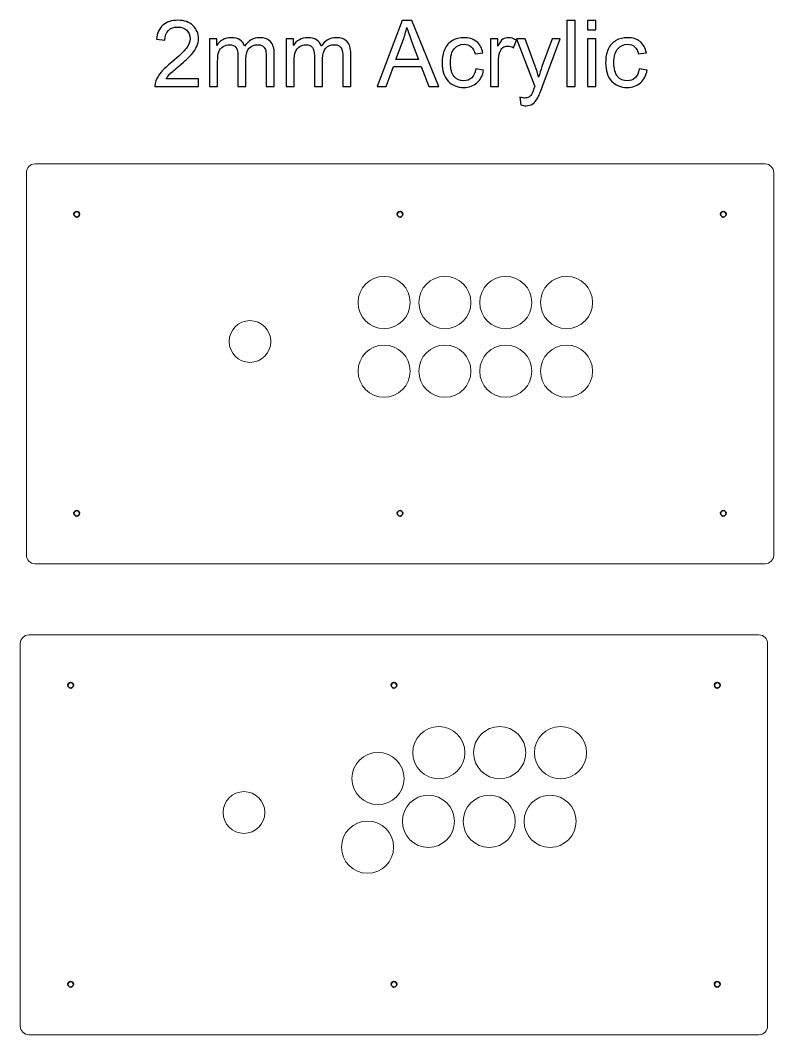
# Model space of a CAD drawing. Header units: millimetres. Extents: x 313 to 2379, y -2162 to 308.
# Drawn here: x 1938 to 2371, y -276 to 308 of the extents above; entities that cross this region are included whole.
import ezdxf

# ---------------------------------------------------------------- set-up
doc = ezdxf.new("R2010")
doc.units = ezdxf.units.MM
doc.header["$MEASUREMENT"] = 0
doc.layers.add('Layer 1', color=7, linetype='Continuous')

msp = doc.modelspace()

# ---------------------------------------------------------------- linework, layer by layer
at = {"layer": 'Layer 1', "color": 250, "lineweight": 18}
for centre in [(2146.8838, 145.5674), (2181.8838, 145.5721), (2216.8838, 145.5846), (2251.8838, 145.5721), (2146.887, 106.0874), (2181.887, 106.0846), (2216.887, 106.0846), (2251.887, 106.0846)]:
    msp.add_ellipse(centre, major_axis=(0, 15), ratio=1, dxfattribs=at)
at = {"layer": 'Layer 1', "color": 250, "lineweight": 9}
for centre, major_axis, ratio in [((2069.7338, 123.1595), (0, 12.0001), 0.99999167), ((2178.3976, -113.3516), (0, 15), 1), ((2213.3976, -113.3391), (0, 15), 1), ((2248.3976, -113.3516), (0, 15), 1), ((2143.3976, -128.2016), (0, 15), 1), ((2066.2476, -147.7517), (0, 12.0001), 0.99999167), ((2172.3976, -152.8391), (0, 15), 1), ((2207.3977, -152.8391), (0, 15), 1), ((2242.3976, -152.8391), (0, 15), 1), ((2137.3976, -167.6891), (0, 15), 1)]:
    msp.add_ellipse(centre, major_axis=major_axis, ratio=ratio, dxfattribs=at)
at = {"layer": 'Layer 1', "color": 250}
for points, knots in [([(2040.1386, 274.3146), (2040.1386, 274.3146), (2040.1386, 269.8696), (2040.1386, 269.8696), (2040.1386, 269.8696), (2015.0561, 269.8696), (2015.0561, 269.8696), (2015.0208, 270.9897), (2015.206, 272.0656), (2015.6029, 273.1063), (2016.2467, 274.8085), (2017.2786, 276.493), (2018.6985, 278.1422), (2020.1184, 279.7915), (2022.1469, 281.6965), (2024.7839, 283.8572), (2028.885, 287.2351), (2031.6719, 289.9074), (2033.1271, 291.8829), (2034.5912, 293.8585), (2035.3232, 295.7282), (2035.3232, 297.4921), (2035.3232, 299.3354), (2034.6617, 300.8876), (2033.3388, 302.1576), (2032.0159, 303.4188), (2030.2873, 304.0538), (2028.1618, 304.0538), (2025.9128, 304.0538), (2024.1137, 303.3835), (2022.7643, 302.043), (2021.4149, 300.7112), (2020.7358, 298.8591), (2020.7182, 296.4867), (2020.7182, 296.4867), (2015.9557, 296.9629), (2015.9557, 296.9629), (2016.282, 300.526), (2017.5167, 303.2424), (2019.651, 305.1121), (2021.7941, 306.9818), (2024.6605, 307.9167), (2028.2676, 307.9167), (2031.9012, 307.9167), (2034.7852, 306.9113), (2036.9019, 304.8916), (2039.0273, 302.872), (2040.0857, 300.3673), (2040.0857, 297.3863), (2040.0857, 295.8693), (2039.777, 294.3789), (2039.1508, 292.9148), (2038.5335, 291.442), (2037.5016, 289.8986), (2036.064, 288.2758), (2034.6176, 286.6618), (2032.2276, 284.4305), (2028.8938, 281.6083), (2026.098, 279.2623), (2024.2989, 277.6748), (2023.5051, 276.837), (2022.7114, 275.9991), (2022.0587, 275.1613), (2021.5384, 274.3146), (2021.5384, 274.3146), (2040.1386, 274.3146), (2040.1386, 274.3146)], [0, 0, 0, 0, 0.04545455, 0.04545455, 0.04545455, 0.09090909, 0.09090909, 0.09090909, 0.13636364, 0.13636364, 0.13636364, 0.18181818, 0.18181818, 0.18181818, 0.22727273, 0.22727273, 0.22727273, 0.27272727, 0.27272727, 0.27272727, 0.31818182, 0.31818182, 0.31818182, 0.36363636, 0.36363636, 0.36363636, 0.40909091, 0.40909091, 0.40909091, 0.45454545, 0.45454545, 0.45454545, 0.5, 0.5, 0.5, 0.54545455, 0.54545455, 0.54545455, 0.59090909, 0.59090909, 0.59090909, 0.63636364, 0.63636364, 0.63636364, 0.68181818, 0.68181818, 0.68181818, 0.72727273, 0.72727273, 0.72727273, 0.77272727, 0.77272727, 0.77272727, 0.81818182, 0.81818182, 0.81818182, 0.86363636, 0.86363636, 0.86363636, 0.90909091, 0.90909091, 0.90909091, 0.95454545, 0.95454545, 0.95454545, 1, 1, 1, 1]), ([(2142.8146, 269.8696), (2142.8146, 269.8696), (2157.3491, 307.758), (2157.3491, 307.758), (2157.3491, 307.758), (2162.8612, 307.758), (2162.8612, 307.758), (2162.8612, 307.758), (2178.2953, 269.8696), (2178.2953, 269.8696), (2178.2953, 269.8696), (2172.5803, 269.8696), (2172.5803, 269.8696), (2172.5803, 269.8696), (2168.197, 281.3525), (2168.197, 281.3525), (2168.197, 281.3525), (2152.2426, 281.3525), (2152.2426, 281.3525), (2152.2426, 281.3525), (2148.1328, 269.8696), (2148.1328, 269.8696), (2148.1328, 269.8696), (2142.8146, 269.8696), (2142.8146, 269.8696)], [0, 0, 0, 0, 0.125, 0.125, 0.125, 0.25, 0.25, 0.25, 0.375, 0.375, 0.375, 0.5, 0.5, 0.5, 0.625, 0.625, 0.625, 0.75, 0.75, 0.75, 0.875, 0.875, 0.875, 1, 1, 1, 1]), ([(2153.7155, 285.4271), (2153.7155, 285.4271), (2166.6271, 285.4271), (2166.6271, 285.4271), (2166.6271, 285.4271), (2162.676, 295.9311), (2162.676, 295.9311), (2161.4854, 299.1237), (2160.5858, 301.7607), (2159.9596, 303.8421), (2159.4393, 301.3727), (2158.7426, 298.9473), (2157.8694, 296.5484), (2157.8694, 296.5484), (2153.7155, 285.4271), (2153.7155, 285.4271)], [0, 0, 0, 0, 0.2, 0.2, 0.2, 0.4, 0.4, 0.4, 0.6, 0.6, 0.6, 0.8, 0.8, 0.8, 1, 1, 1, 1]), ([(2252.114, 269.8696), (2252.114, 269.8696), (2252.114, 307.758), (2252.114, 307.758), (2252.114, 307.758), (2256.7706, 307.758), (2256.7706, 307.758), (2256.7706, 307.758), (2256.7706, 269.8696), (2256.7706, 269.8696), (2256.7706, 269.8696), (2252.114, 269.8696), (2252.114, 269.8696)], [0, 0, 0, 0, 0.25, 0.25, 0.25, 0.5, 0.5, 0.5, 0.75, 0.75, 0.75, 1, 1, 1, 1]), ([(2263.9761, 302.4663), (2263.9761, 302.4663), (2263.9761, 307.758), (2263.9761, 307.758), (2263.9761, 307.758), (2268.6328, 307.758), (2268.6328, 307.758), (2268.6328, 307.758), (2268.6328, 302.4663), (2268.6328, 302.4663), (2268.6328, 302.4663), (2263.9761, 302.4663), (2263.9761, 302.4663)], [0, 0, 0, 0, 0.25, 0.25, 0.25, 0.5, 0.5, 0.5, 0.75, 0.75, 0.75, 1, 1, 1, 1]), ([(2046.4445, 269.8696), (2046.4445, 269.8696), (2046.4445, 297.3334), (2046.4445, 297.3334), (2046.4445, 297.3334), (2050.6249, 297.3334), (2050.6249, 297.3334), (2050.6249, 297.3334), (2050.6249, 293.4528), (2050.6249, 293.4528), (2051.4804, 294.7934), (2052.6269, 295.8782), (2054.0557, 296.6895), (2055.4844, 297.5098), (2057.1072, 297.9155), (2058.9328, 297.9155), (2060.9613, 297.9155), (2062.6282, 297.4921), (2063.9247, 296.6543), (2065.2211, 295.8076), (2066.1383, 294.6346), (2066.6675, 293.1177), (2068.8547, 296.3191), (2071.6858, 297.9155), (2075.1783, 297.9155), (2077.9123, 297.9155), (2080.0201, 297.1658), (2081.4842, 295.6577), (2082.957, 294.1495), (2083.6979, 291.83), (2083.6979, 288.6991), (2083.6979, 288.6991), (2083.6979, 269.8696), (2083.6979, 269.8696), (2083.6979, 269.8696), (2079.0412, 269.8696), (2079.0412, 269.8696), (2079.0412, 269.8696), (2079.0412, 287.1557), (2079.0412, 287.1557), (2079.0412, 289.0078), (2078.8824, 290.3484), (2078.5826, 291.1686), (2078.2827, 291.9888), (2077.7359, 292.6414), (2076.9333, 293.1441), (2076.1396, 293.6468), (2075.2047, 293.8938), (2074.1376, 293.8938), (2072.1973, 293.8938), (2070.5922, 293.25), (2069.3133, 291.9711), (2068.0345, 290.6835), (2067.3995, 288.6286), (2067.3995, 285.8063), (2067.3995, 285.8063), (2067.3995, 269.8696), (2067.3995, 269.8696), (2067.3995, 269.8696), (2062.7428, 269.8696), (2062.7428, 269.8696), (2062.7428, 269.8696), (2062.7428, 287.6937), (2062.7428, 287.6937), (2062.7428, 289.7575), (2062.3636, 291.3097), (2061.6051, 292.3416), (2060.8467, 293.3734), (2059.6031, 293.8938), (2057.8833, 293.8938), (2056.578, 293.8938), (2055.3698, 293.5498), (2054.2585, 292.8619), (2053.1473, 292.174), (2052.3447, 291.1686), (2051.842, 289.8368), (2051.3481, 288.5139), (2051.1012, 286.6001), (2051.1012, 284.1042), (2051.1012, 284.1042), (2051.1012, 269.8696), (2051.1012, 269.8696), (2051.1012, 269.8696), (2046.4445, 269.8696), (2046.4445, 269.8696)], [0, 0, 0, 0, 0.03571429, 0.03571429, 0.03571429, 0.07142857, 0.07142857, 0.07142857, 0.10714286, 0.10714286, 0.10714286, 0.14285714, 0.14285714, 0.14285714, 0.17857143, 0.17857143, 0.17857143, 0.21428571, 0.21428571, 0.21428571, 0.25, 0.25, 0.25, 0.28571429, 0.28571429, 0.28571429, 0.32142857, 0.32142857, 0.32142857, 0.35714286, 0.35714286, 0.35714286, 0.39285714, 0.39285714, 0.39285714, 0.42857143, 0.42857143, 0.42857143, 0.46428571, 0.46428571, 0.46428571, 0.5, 0.5, 0.5, 0.53571429, 0.53571429, 0.53571429, 0.57142857, 0.57142857, 0.57142857, 0.60714286, 0.60714286, 0.60714286, 0.64285714, 0.64285714, 0.64285714, 0.67857143, 0.67857143, 0.67857143, 0.71428571, 0.71428571, 0.71428571, 0.75, 0.75, 0.75, 0.78571429, 0.78571429, 0.78571429, 0.82142857, 0.82142857, 0.82142857, 0.85714286, 0.85714286, 0.85714286, 0.89285714, 0.89285714, 0.89285714, 0.92857143, 0.92857143, 0.92857143, 0.96428571, 0.96428571, 0.96428571, 1, 1, 1, 1]), ([(2090.5241, 269.8696), (2090.5241, 269.8696), (2090.5241, 297.3334), (2090.5241, 297.3334), (2090.5241, 297.3334), (2094.7045, 297.3334), (2094.7045, 297.3334), (2094.7045, 297.3334), (2094.7045, 293.4528), (2094.7045, 293.4528), (2095.56, 294.7934), (2096.7065, 295.8782), (2098.1353, 296.6895), (2099.564, 297.5098), (2101.1868, 297.9155), (2103.0124, 297.9155), (2105.0409, 297.9155), (2106.7078, 297.4921), (2108.0043, 296.6543), (2109.3007, 295.8076), (2110.2179, 294.6346), (2110.7471, 293.1177), (2112.9343, 296.3191), (2115.7654, 297.9155), (2119.2579, 297.9155), (2121.9919, 297.9155), (2124.0997, 297.1658), (2125.5638, 295.6577), (2127.0366, 294.1495), (2127.7775, 291.83), (2127.7775, 288.6991), (2127.7775, 288.6991), (2127.7775, 269.8696), (2127.7775, 269.8696), (2127.7775, 269.8696), (2123.1208, 269.8696), (2123.1208, 269.8696), (2123.1208, 269.8696), (2123.1208, 287.1557), (2123.1208, 287.1557), (2123.1208, 289.0078), (2122.962, 290.3484), (2122.6622, 291.1686), (2122.3623, 291.9888), (2121.8155, 292.6414), (2121.0129, 293.1441), (2120.2192, 293.6468), (2119.2843, 293.8938), (2118.2172, 293.8938), (2116.2769, 293.8938), (2114.6718, 293.25), (2113.3929, 291.9711), (2112.1141, 290.6835), (2111.4791, 288.6286), (2111.4791, 285.8063), (2111.4791, 285.8063), (2111.4791, 269.8696), (2111.4791, 269.8696), (2111.4791, 269.8696), (2106.8224, 269.8696), (2106.8224, 269.8696), (2106.8224, 269.8696), (2106.8224, 287.6937), (2106.8224, 287.6937), (2106.8224, 289.7575), (2106.4432, 291.3097), (2105.6847, 292.3416), (2104.9263, 293.3734), (2103.6827, 293.8938), (2101.9629, 293.8938), (2100.6576, 293.8938), (2099.4494, 293.5498), (2098.3381, 292.8619), (2097.2269, 292.174), (2096.4243, 291.1686), (2095.9216, 289.8368), (2095.4277, 288.5139), (2095.1808, 286.6001), (2095.1808, 284.1042), (2095.1808, 284.1042), (2095.1808, 269.8696), (2095.1808, 269.8696), (2095.1808, 269.8696), (2090.5241, 269.8696), (2090.5241, 269.8696)], [0, 0, 0, 0, 0.03571429, 0.03571429, 0.03571429, 0.07142857, 0.07142857, 0.07142857, 0.10714286, 0.10714286, 0.10714286, 0.14285714, 0.14285714, 0.14285714, 0.17857143, 0.17857143, 0.17857143, 0.21428571, 0.21428571, 0.21428571, 0.25, 0.25, 0.25, 0.28571429, 0.28571429, 0.28571429, 0.32142857, 0.32142857, 0.32142857, 0.35714286, 0.35714286, 0.35714286, 0.39285714, 0.39285714, 0.39285714, 0.42857143, 0.42857143, 0.42857143, 0.46428571, 0.46428571, 0.46428571, 0.5, 0.5, 0.5, 0.53571429, 0.53571429, 0.53571429, 0.57142857, 0.57142857, 0.57142857, 0.60714286, 0.60714286, 0.60714286, 0.64285714, 0.64285714, 0.64285714, 0.67857143, 0.67857143, 0.67857143, 0.71428571, 0.71428571, 0.71428571, 0.75, 0.75, 0.75, 0.78571429, 0.78571429, 0.78571429, 0.82142857, 0.82142857, 0.82142857, 0.85714286, 0.85714286, 0.85714286, 0.89285714, 0.89285714, 0.89285714, 0.92857143, 0.92857143, 0.92857143, 0.96428571, 0.96428571, 0.96428571, 1, 1, 1, 1]), ([(2199.6207, 279.9238), (2199.6207, 279.9238), (2204.1715, 279.2888), (2204.1715, 279.2888), (2203.6688, 276.1579), (2202.3988, 273.7149), (2200.3439, 271.9422), (2198.2889, 270.1695), (2195.7577, 269.2875), (2192.768, 269.2875), (2189.0197, 269.2875), (2186.0034, 270.5134), (2183.728, 272.9652), (2181.4438, 275.417), (2180.3061, 278.9272), (2180.3061, 283.4956), (2180.3061, 286.459), (2180.8, 289.0431), (2181.7789, 291.2656), (2182.7579, 293.4793), (2184.2484, 295.1461), (2186.2592, 296.2486), (2188.2612, 297.3598), (2190.4396, 297.9155), (2192.8032, 297.9155), (2195.7754, 297.9155), (2198.2184, 297.1658), (2200.1057, 295.6577), (2202.0019, 294.1495), (2203.219, 292.0064), (2203.7482, 289.2371), (2203.7482, 289.2371), (2199.2502, 288.5492), (2199.2502, 288.5492), (2198.8181, 290.3925), (2198.0596, 291.7771), (2196.9572, 292.712), (2195.8636, 293.638), (2194.5407, 294.1054), (2192.9884, 294.1054), (2190.6425, 294.1054), (2188.7375, 293.2676), (2187.2646, 291.5919), (2185.8006, 289.9074), (2185.0686, 287.2616), (2185.0686, 283.6279), (2185.0686, 279.9414), (2185.7741, 277.2691), (2187.1852, 275.6022), (2188.6052, 273.9354), (2190.4484, 273.0975), (2192.715, 273.0975), (2194.5495, 273.0975), (2196.0752, 273.6531), (2197.2923, 274.7732), (2198.5182, 275.8845), (2199.2943, 277.6043), (2199.6207, 279.9238)], [0, 0, 0, 0, 0.05263158, 0.05263158, 0.05263158, 0.10526316, 0.10526316, 0.10526316, 0.15789474, 0.15789474, 0.15789474, 0.21052632, 0.21052632, 0.21052632, 0.26315789, 0.26315789, 0.26315789, 0.31578947, 0.31578947, 0.31578947, 0.36842105, 0.36842105, 0.36842105, 0.42105263, 0.42105263, 0.42105263, 0.47368421, 0.47368421, 0.47368421, 0.52631579, 0.52631579, 0.52631579, 0.57894737, 0.57894737, 0.57894737, 0.63157895, 0.63157895, 0.63157895, 0.68421053, 0.68421053, 0.68421053, 0.73684211, 0.73684211, 0.73684211, 0.78947368, 0.78947368, 0.78947368, 0.84210526, 0.84210526, 0.84210526, 0.89473684, 0.89473684, 0.89473684, 0.94736842, 0.94736842, 0.94736842, 1, 1, 1, 1]), ([(2208.0873, 269.8696), (2208.0873, 269.8696), (2208.0873, 297.3334), (2208.0873, 297.3334), (2208.0873, 297.3334), (2212.2677, 297.3334), (2212.2677, 297.3334), (2212.2677, 297.3334), (2212.2677, 293.1265), (2212.2677, 293.1265), (2213.3349, 295.0756), (2214.3226, 296.3632), (2215.231, 296.9806), (2216.1394, 297.6068), (2217.136, 297.9155), (2218.2208, 297.9155), (2219.7907, 297.9155), (2221.387, 297.4216), (2223.0098, 296.4426), (2223.0098, 296.4426), (2221.3517, 292.1475), (2221.3517, 292.1475), (2220.2228, 292.7825), (2219.094, 293.1), (2217.9651, 293.1), (2216.9508, 293.1), (2216.0424, 292.7914), (2215.2399, 292.1828), (2214.4373, 291.5743), (2213.864, 290.7276), (2213.5201, 289.6428), (2212.9997, 287.9936), (2212.744, 286.1856), (2212.744, 284.2188), (2212.744, 284.2188), (2212.744, 269.8696), (2212.744, 269.8696), (2212.744, 269.8696), (2208.0873, 269.8696), (2208.0873, 269.8696)], [0, 0, 0, 0, 0.07692308, 0.07692308, 0.07692308, 0.15384615, 0.15384615, 0.15384615, 0.23076923, 0.23076923, 0.23076923, 0.30769231, 0.30769231, 0.30769231, 0.38461538, 0.38461538, 0.38461538, 0.46153846, 0.46153846, 0.46153846, 0.53846154, 0.53846154, 0.53846154, 0.61538462, 0.61538462, 0.61538462, 0.69230769, 0.69230769, 0.69230769, 0.76923077, 0.76923077, 0.76923077, 0.84615385, 0.84615385, 0.84615385, 0.92307692, 0.92307692, 0.92307692, 1, 1, 1, 1]), ([(2293.6712, 279.9238), (2293.6712, 279.9238), (2298.222, 279.2888), (2298.222, 279.2888), (2297.7193, 276.1579), (2296.4493, 273.7149), (2294.3944, 271.9422), (2292.3394, 270.1695), (2289.8082, 269.2875), (2286.8185, 269.2875), (2283.0702, 269.2875), (2280.0539, 270.5134), (2277.7785, 272.9652), (2275.4943, 275.417), (2274.3566, 278.9272), (2274.3566, 283.4956), (2274.3566, 286.459), (2274.8505, 289.0431), (2275.8294, 291.2656), (2276.8084, 293.4793), (2278.2989, 295.1461), (2280.3097, 296.2486), (2282.3117, 297.3598), (2284.4901, 297.9155), (2286.8537, 297.9155), (2289.8259, 297.9155), (2292.2689, 297.1658), (2294.1562, 295.6577), (2296.0524, 294.1495), (2297.2695, 292.0064), (2297.7987, 289.2371), (2297.7987, 289.2371), (2293.3007, 288.5492), (2293.3007, 288.5492), (2292.8686, 290.3925), (2292.1101, 291.7771), (2291.0077, 292.712), (2289.9141, 293.638), (2288.5912, 294.1054), (2287.0389, 294.1054), (2284.693, 294.1054), (2282.788, 293.2676), (2281.3151, 291.5919), (2279.8511, 289.9074), (2279.1191, 287.2616), (2279.1191, 283.6279), (2279.1191, 279.9414), (2279.8246, 277.2691), (2281.2357, 275.6022), (2282.6557, 273.9354), (2284.4989, 273.0975), (2286.7655, 273.0975), (2288.6, 273.0975), (2290.1257, 273.6531), (2291.3428, 274.7732), (2292.5687, 275.8845), (2293.3448, 277.6043), (2293.6712, 279.9238)], [0, 0, 0, 0, 0.05263158, 0.05263158, 0.05263158, 0.10526316, 0.10526316, 0.10526316, 0.15789474, 0.15789474, 0.15789474, 0.21052632, 0.21052632, 0.21052632, 0.26315789, 0.26315789, 0.26315789, 0.31578947, 0.31578947, 0.31578947, 0.36842105, 0.36842105, 0.36842105, 0.42105263, 0.42105263, 0.42105263, 0.47368421, 0.47368421, 0.47368421, 0.52631579, 0.52631579, 0.52631579, 0.57894737, 0.57894737, 0.57894737, 0.63157895, 0.63157895, 0.63157895, 0.68421053, 0.68421053, 0.68421053, 0.73684211, 0.73684211, 0.73684211, 0.78947368, 0.78947368, 0.78947368, 0.84210526, 0.84210526, 0.84210526, 0.89473684, 0.89473684, 0.89473684, 0.94736842, 0.94736842, 0.94736842, 1, 1, 1, 1]), ([(2225.5498, 259.3127), (2225.5498, 259.3127), (2225.0207, 263.6166), (2225.0207, 263.6166), (2226.0437, 263.3432), (2226.9257, 263.2021), (2227.6841, 263.2021), (2228.7248, 263.2021), (2229.5539, 263.3785), (2230.1712, 263.7224), (2230.7974, 264.0664), (2231.3089, 264.5515), (2231.7058, 265.1688), (2231.9969, 265.6363), (2232.4731, 266.7916), (2233.1257, 268.6437), (2233.2139, 268.8995), (2233.3462, 269.2787), (2233.5403, 269.7814), (2233.5403, 269.7814), (2223.1157, 297.3334), (2223.1157, 297.3334), (2223.1157, 297.3334), (2228.0898, 297.3334), (2228.0898, 297.3334), (2228.0898, 297.3334), (2233.8225, 281.476), (2233.8225, 281.476), (2234.5721, 279.474), (2235.2336, 277.3573), (2235.8245, 275.1348), (2236.3625, 277.225), (2236.9975, 279.2888), (2237.7383, 281.3172), (2237.7383, 281.3172), (2243.5944, 297.3334), (2243.5944, 297.3334), (2243.5944, 297.3334), (2248.2423, 297.3334), (2248.2423, 297.3334), (2248.2423, 297.3334), (2237.8618, 269.3933), (2237.8618, 269.3933), (2236.7417, 266.3859), (2235.8686, 264.3222), (2235.2424, 263.1845), (2234.4134, 261.6587), (2233.4609, 260.5386), (2232.3937, 259.8242), (2231.3178, 259.1099), (2230.0389, 258.7571), (2228.5573, 258.7571), (2227.6577, 258.7571), (2226.6523, 258.9423), (2225.5498, 259.3127)], [0, 0, 0, 0, 0.05555556, 0.05555556, 0.05555556, 0.11111111, 0.11111111, 0.11111111, 0.16666667, 0.16666667, 0.16666667, 0.22222222, 0.22222222, 0.22222222, 0.27777778, 0.27777778, 0.27777778, 0.33333333, 0.33333333, 0.33333333, 0.38888889, 0.38888889, 0.38888889, 0.44444444, 0.44444444, 0.44444444, 0.5, 0.5, 0.5, 0.55555556, 0.55555556, 0.55555556, 0.61111111, 0.61111111, 0.61111111, 0.66666667, 0.66666667, 0.66666667, 0.72222222, 0.72222222, 0.72222222, 0.77777778, 0.77777778, 0.77777778, 0.83333333, 0.83333333, 0.83333333, 0.88888889, 0.88888889, 0.88888889, 0.94444444, 0.94444444, 0.94444444, 1, 1, 1, 1]), ([(2263.9761, 269.8696), (2263.9761, 269.8696), (2263.9761, 297.3334), (2263.9761, 297.3334), (2263.9761, 297.3334), (2268.6328, 297.3334), (2268.6328, 297.3334), (2268.6328, 297.3334), (2268.6328, 269.8696), (2268.6328, 269.8696), (2268.6328, 269.8696), (2263.9761, 269.8696), (2263.9761, 269.8696)], [0, 0, 0, 0, 0.25, 0.25, 0.25, 0.5, 0.5, 0.5, 0.75, 0.75, 0.75, 1, 1, 1, 1])]:
    msp.add_open_spline(points, degree=3, knots=knots, dxfattribs=at)
at = {"layer": 'Layer 1', "color": 250, "lineweight": 9}
for points in [[(1946.0644, 225.3349), (1946.0644, 225.3349), (2366.0644, 225.3349), (2366.0644, 225.3349), (2368.8144, 225.3349), (2371.0644, 223.0849), (2371.0644, 220.3349), (2371.0644, 220.3349), (2371.0644, 0.3349), (2371.0644, 0.3349), (2371.0644, -2.4151), (2368.8144, -4.6651), (2366.0644, -4.6651), (2366.0644, -4.6651), (1946.0644, -4.6651), (1946.0644, -4.6651), (1943.3144, -4.6651), (1941.0644, -2.4151), (1941.0644, 0.3349), (1941.0644, 0.3349), (1941.0644, 220.3349), (1941.0644, 220.3349), (1941.0644, 223.0849), (1943.3144, 225.3349), (1946.0644, 225.3349)], [(1942.5782, -45.5763), (1942.5782, -45.5763), (2362.5782, -45.5763), (2362.5782, -45.5763), (2365.3282, -45.5763), (2367.5782, -47.8263), (2367.5782, -50.5763), (2367.5782, -50.5763), (2367.5782, -270.5763), (2367.5782, -270.5763), (2367.5782, -273.3263), (2365.3282, -275.5763), (2362.5782, -275.5763), (2362.5782, -275.5763), (1942.5782, -275.5763), (1942.5782, -275.5763), (1939.8282, -275.5763), (1937.5782, -273.3263), (1937.5782, -270.5763), (1937.5782, -270.5763), (1937.5782, -50.5763), (1937.5782, -50.5763), (1937.5782, -47.8263), (1939.8282, -45.5763), (1942.5782, -45.5763)]]:
    msp.add_open_spline(points, degree=3, knots=[0, 0, 0, 0, 0.125, 0.125, 0.125, 0.25, 0.25, 0.25, 0.375, 0.375, 0.375, 0.5, 0.5, 0.5, 0.625, 0.625, 0.625, 0.75, 0.75, 0.75, 0.875, 0.875, 0.875, 1, 1, 1, 1], dxfattribs=at)
at = {"layer": 'Layer 1', "lineweight": 35}
for points in [[(1971.6696, 196.3324), (1971.6696, 197.2161), (1970.9533, 197.9324), (1970.0696, 197.9324), (1969.1859, 197.9324), (1968.4696, 197.2161), (1968.4696, 196.3324), (1968.4696, 195.4487), (1969.1859, 194.7324), (1970.0696, 194.7324), (1970.9533, 194.7324), (1971.6696, 195.4487), (1971.6696, 196.3324)], [(2157.6644, 196.3323), (2157.6644, 197.216), (2156.9481, 197.9323), (2156.0644, 197.9323), (2155.1807, 197.9323), (2154.4644, 197.216), (2154.4644, 196.3323), (2154.4644, 195.4486), (2155.1807, 194.7323), (2156.0644, 194.7323), (2156.9481, 194.7323), (2157.6644, 195.4486), (2157.6644, 196.3323)], [(2343.6592, 196.3323), (2343.6592, 197.216), (2342.9429, 197.9323), (2342.0592, 197.9323), (2341.1755, 197.9323), (2340.4592, 197.216), (2340.4592, 196.3323), (2340.4592, 195.4486), (2341.1755, 194.7323), (2342.0592, 194.7323), (2342.9429, 194.7323), (2343.6592, 195.4486), (2343.6592, 196.3323)], [(1971.6696, 24.3375), (1971.6696, 25.2212), (1970.9533, 25.9375), (1970.0696, 25.9375), (1969.1859, 25.9375), (1968.4696, 25.2212), (1968.4696, 24.3375), (1968.4696, 23.4538), (1969.1859, 22.7375), (1970.0696, 22.7375), (1970.9533, 22.7375), (1971.6696, 23.4538), (1971.6696, 24.3375)], [(2157.6644, 24.3375), (2157.6644, 25.2212), (2156.9481, 25.9375), (2156.0644, 25.9375), (2155.1807, 25.9375), (2154.4644, 25.2212), (2154.4644, 24.3375), (2154.4644, 23.4538), (2155.1807, 22.7375), (2156.0644, 22.7375), (2156.9481, 22.7375), (2157.6644, 23.4538), (2157.6644, 24.3375)], [(2343.6592, 24.3375), (2343.6592, 25.2212), (2342.9429, 25.9375), (2342.0592, 25.9375), (2341.1755, 25.9375), (2340.4592, 25.2212), (2340.4592, 24.3375), (2340.4592, 23.4538), (2341.1755, 22.7375), (2342.0592, 22.7375), (2342.9429, 22.7375), (2343.6592, 23.4538), (2343.6592, 24.3375)], [(1968.1834, -74.5788), (1968.1834, -73.6951), (1967.4671, -72.9788), (1966.5834, -72.9788), (1965.6997, -72.9788), (1964.9834, -73.6951), (1964.9834, -74.5788), (1964.9834, -75.4625), (1965.6997, -76.1788), (1966.5834, -76.1788), (1967.4671, -76.1788), (1968.1834, -75.4625), (1968.1834, -74.5788)], [(2154.1782, -74.5789), (2154.1782, -73.6952), (2153.4619, -72.9789), (2152.5782, -72.9789), (2151.6945, -72.9789), (2150.9782, -73.6952), (2150.9782, -74.5789), (2150.9782, -75.4626), (2151.6945, -76.1789), (2152.5782, -76.1789), (2153.4619, -76.1789), (2154.1782, -75.4626), (2154.1782, -74.5789)], [(2340.173, -74.5789), (2340.173, -73.6952), (2339.4567, -72.9789), (2338.573, -72.9789), (2337.6893, -72.9789), (2336.973, -73.6952), (2336.973, -74.5789), (2336.973, -75.4626), (2337.6893, -76.1789), (2338.573, -76.1789), (2339.4567, -76.1789), (2340.173, -75.4626), (2340.173, -74.5789)], [(1968.1834, -246.5737), (1968.1834, -245.69), (1967.4671, -244.9737), (1966.5834, -244.9737), (1965.6997, -244.9737), (1964.9834, -245.69), (1964.9834, -246.5737), (1964.9834, -247.4574), (1965.6997, -248.1737), (1966.5834, -248.1737), (1967.4671, -248.1737), (1968.1834, -247.4574), (1968.1834, -246.5737)], [(2154.1782, -246.5737), (2154.1782, -245.69), (2153.4619, -244.9737), (2152.5782, -244.9737), (2151.6945, -244.9737), (2150.9782, -245.69), (2150.9782, -246.5737), (2150.9782, -247.4574), (2151.6945, -248.1737), (2152.5782, -248.1737), (2153.4619, -248.1737), (2154.1782, -247.4574), (2154.1782, -246.5737)], [(2340.173, -246.5737), (2340.173, -245.69), (2339.4567, -244.9737), (2338.573, -244.9737), (2337.6893, -244.9737), (2336.973, -245.69), (2336.973, -246.5737), (2336.973, -247.4574), (2337.6893, -248.1737), (2338.573, -248.1737), (2339.4567, -248.1737), (2340.173, -247.4574), (2340.173, -246.5737)]]:
    msp.add_open_spline(points, degree=3, knots=[0, 0, 0, 0, 0.25, 0.25, 0.25, 0.5, 0.5, 0.5, 0.75, 0.75, 0.75, 1, 1, 1, 1], dxfattribs=at)

doc.saveas('drawing.dxf')
